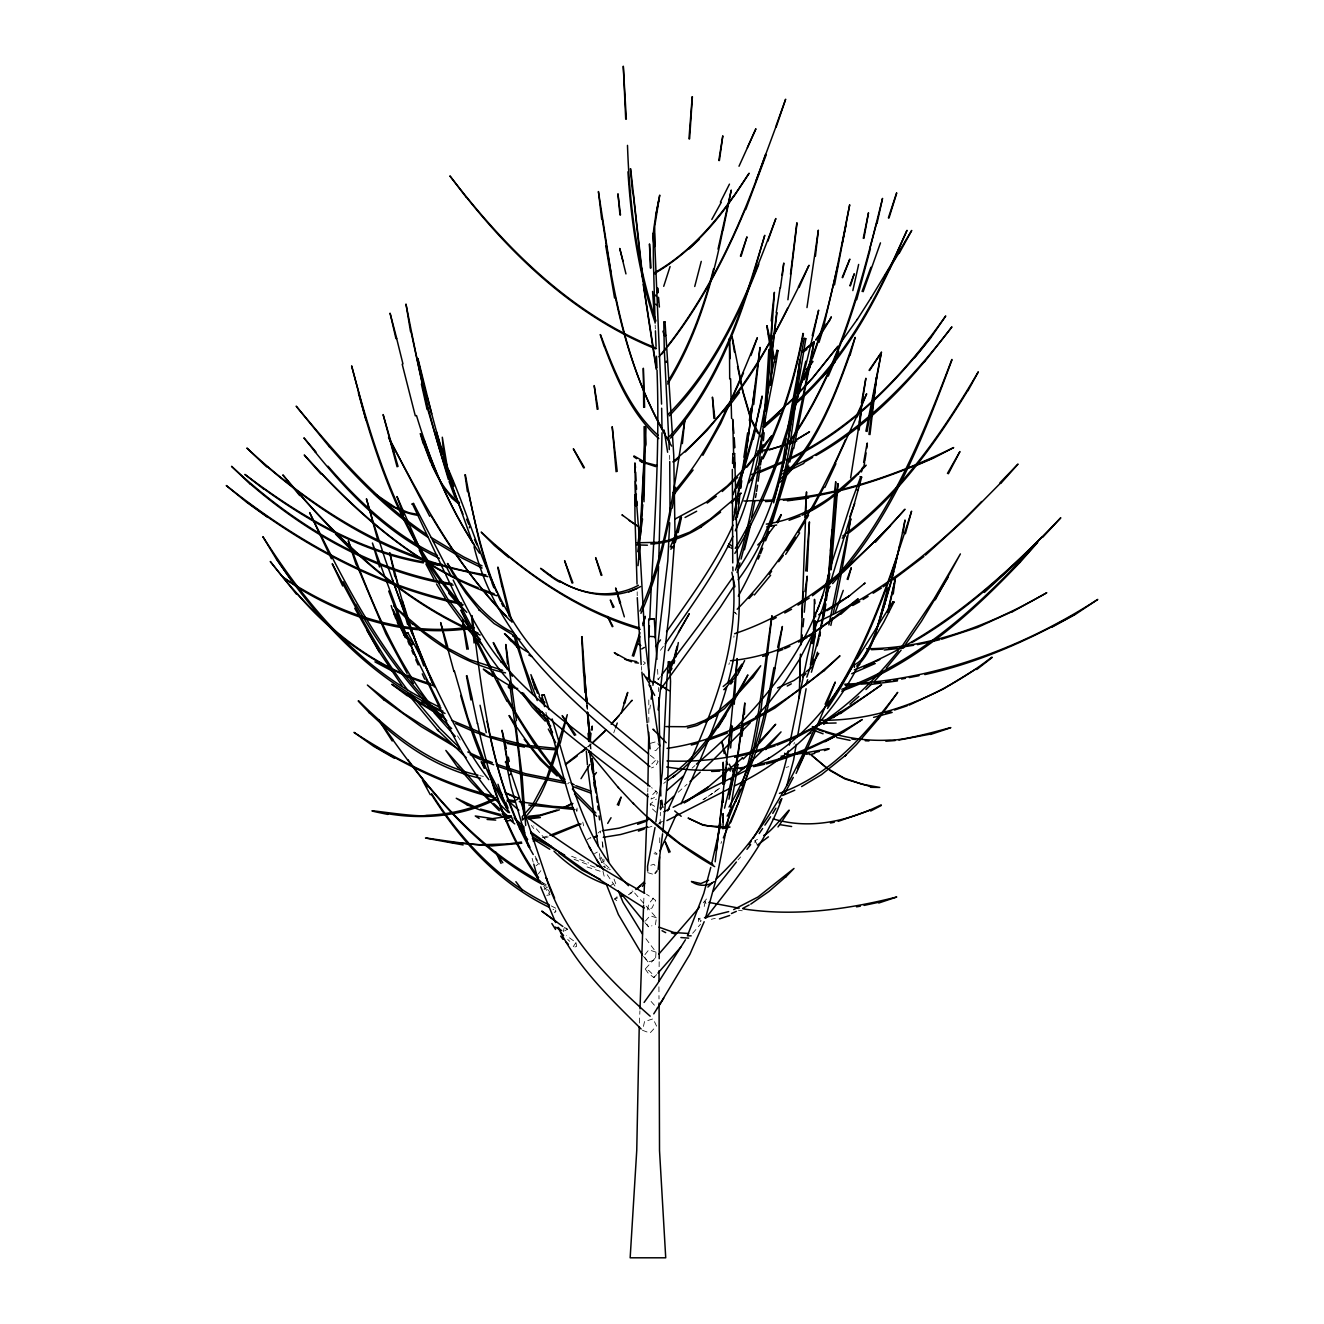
<?xml version="1.0" encoding="UTF-8"?>
<svg xmlns="http://www.w3.org/2000/svg" width="1324" height="1324" viewBox="0 0 1324 1324"><rect width="100%" height="100%" fill="white"/><g stroke="black" fill="none" stroke-linecap="round" stroke-linejoin="round"><path stroke-width="0.75" stroke-dasharray="5 3.75" d="M659.716 842.726L659.782 834.683M658.922 986.81L659.004 998.958M659.12 966.719L659.187 960.694M754.961 842.825L755.011 840.591L758.95 838.737M660.064 824.504L660.378 812.291M647.734 791.918L647.85 787.879M639.393 1023.022L639.922 1010.841M643.679 903.15L644.027 894.892M645.897 938.716L656.025 952.155L655.529 959.735L648.032 962.085L643.514 956.391M733.86 637.307L734.026 635.851M649.852 709.052L650.365 705.096M655.43 924.731L656.423 917.83L632.127 890.125M563.312 931.633L564.041 928.372M728.912 664.549L729.375 662.778M645.235 969.019L648.297 973.306L653.924 977.592L654.354 975.97L648.975 970.674L645.235 969.019L657.366 955.729M720.951 843.438L721.63 841.534M613.757 732.801L614.932 729.541M793.837 744.121L794.499 742.549M555.881 910.035L554.508 912.782L556.527 911.077L552.936 909.224M650.283 755.292L658.144 761.515L655.38 766.381L651.441 767.903M575.973 942.539L572.531 947.752L576.619 946.412L575.973 942.539L566.424 935.638M660.428 650.332L665.277 643.696M658.045 679.808L660.477 676.581M538.338 873.906L540.854 870.696M653.543 898.102L648.545 904.126L647.635 910.167L652.07 907.867L655.728 900.403L646.526 894.263M658.458 747.597L655.926 750.576L652.037 749.45M703.276 902.786L708.373 896.861M692.634 933.304L700.545 924.185M737.981 859.888L740.613 856.959M653.924 977.592L656.621 974.596M656.207 791.024L652.236 795.062L651.044 799.1L654.288 797.578L657.465 792.579L651.557 787.598M651.772 763.965L655.91 760.026L658.144 761.515M567.682 783.858L569.337 782.302M692.071 768.168L694.968 765.52M614.518 899.029L617.034 896.745L617.431 901.23L614.518 899.029L617.927 898.483M678.186 792.265L687.04 784.271M588.071 746.902L591.183 744.287M587.641 746.802L590.719 744.237M598.1 832.995L600.484 831.025L600.782 834.931M656.141 812.34L651.607 808.203L650.2 804.082L656.307 799.117M643.398 664.698L645.417 663.059L643.315 661.421M535.972 865.813L539.083 863.331L539.348 865.3L534.267 856.314M714.116 792.364L720.339 787.432M719.495 788.277L703.507 799.663M663.738 783.394L665.823 781.772M610.232 885.988L613.078 883.919M702.928 799.713L712.511 793.407M587.227 839.548L590.752 837.43L590.802 841.65M628.404 894.792L631.631 892.922M601.642 862.652L604.141 861.196L603.612 857.571M564.686 930.838L567.45 929.249L564.405 926.734M629.893 893.286L632.938 891.549M594.526 853.632L597.306 852.077M657.73 824.207L661.206 822.601M659.203 822.816L662.629 821.244M648.065 827.649L651.938 826.259M650.763 865.251L653.973 864.274L657.035 868.163M644.92 922.629L648.495 926.85L651.954 925.79M542.327 837.562L548.02 835.891M650.299 743.36L656.241 741.655L659.716 746.124M544.462 837.993L548.252 836.9M786.059 767.423L788.773 766.662M711.319 919.286L715.308 918.326M698.36 918.475L701.19 920.809L698.791 923.192L698.36 918.475L702.432 917.929M609.321 869.702L610.331 869.62M738.428 910.184L742.251 910.796M479.818 775.599L483.392 776.427M654.006 853.666L656.803 854.344M647.684 872.632L654.188 874.618M587.078 866.955L601.41 871.639M656.025 952.155L648.826 949.804L643.894 955.945L648.032 962.085M595.072 867.352L572.1 858.531M656.423 917.83L650.117 915.695L645.218 921.256L648.495 926.85M571.587 856.264L588.683 863.016M650.2 804.082L653.891 805.671L655.728 808.219M551.247 905.914L556.577 908.661M542.658 882.727L546.167 884.713L544.098 889.298L547.375 887.262L542.062 884.2M564.372 927.396L567.45 929.249M606.789 868.362L608.097 869.223M603.281 866.426L604.886 867.534M609.172 868.163L604.224 863.397L599.673 854.377M654.817 852.093L657.068 853.831M567.698 939.477L569.75 941.331M604.29 865.995L605.598 867.452M545.306 839.217L533.754 825.845M651.094 1001.457L657.217 1008.408M531.354 825.464L533.771 828.609M542.294 882.429L549.741 892.161L546.299 895.438L550.006 894.743L543.121 885.591M607.186 874.684L615.13 886.286M457.459 735.846L461.894 742.665M535.045 856.198L538.074 861.543M755.011 840.591L757.444 845.06M601.94 862.536L599.441 857.638M614.038 879.07L616.852 886.799M532.132 858.333L533.224 862.205M582.775 822.138L583.669 825.862M602.983 871.324L604.869 879.219M545.935 712.262L546.829 716.036M603.827 862.702L604.158 864.092M599.375 853.616L600.417 859.508M602.155 841.617L603.363 849.429M590.636 744.088L591.232 750.195M641.346 666.502L641.693 670.242M590.057 743.774L590.421 747.729M590.041 744.932L590.388 748.954M587.095 704.351L587.624 710.442M586.863 704.385L587.144 708.257M586.83 705.113L587.111 709.002M657.581 669.332L658.078 679.427M602.652 842.875L602.966 848.75M655.181 325.042L655.347 328.915M658.392 687.52L658.541 691.558M669.63 455.357L669.696 459.478M637.175 591.845L637.241 595.734M648.81 699.916L648.826 724.162M576.85 809.643L576.834 811.331L577.049 807.971L576.85 809.643M705.146 901.594L704.219 906.543L706.155 904.011L705.146 901.594M644.523 1021.549L642.587 1030.337L649.985 1033.068L656.489 1025.951L653.129 1018.835L644.523 1021.549M736.889 614.369L734.472 612.151L736.889 614.369"/><path stroke-width="1.5" d="M644.474 464.558L644.109 426.527M723.119 825.365L723.086 813.581L723.086 815.832M660.626 809.626L660.511 806.961M722.954 800.59L722.954 802.46L722.921 792.05L722.921 793.639M722.854 772.686L722.887 784.222L723.218 762.26L724.228 783.543M723.119 821.989L723.103 817.901M730.087 358.655L729.441 338.547L729.689 378.945M660.659 801.268L660.643 802.758L660.676 800.755M635.503 497.294L635.619 505.735L637.01 505.04L636.894 501.349M659.6 856.827L659.203 958.692M658.988 980.786L659.087 970.74M771.18 383.232L772.604 349.255L776.94 312.663M471.509 615.826L474.091 643.001M815.567 621.254L815.336 630.125M733.877 433.329L732.652 419.195L733.595 452.576M770.568 383.695L772.124 349.453L776.625 312.696M935.24 599.855L960.396 553.912L934.016 598.961L902.008 646.311M805.571 597.753L807.177 576.139L804.975 591.58M648.76 732.321L647.899 785.86M635.619 505.735L635.404 481.158M760.704 436.887L751.618 419.923M645.599 444.483L645.665 427.42L638.764 559.373M660.626 807.607L660.593 808.765L660.676 802.841L660.626 804.164M592.192 730.07L592.242 726.115L591.398 729.822M644.109 479.023L643.199 498.966M804.926 517.403L806.531 491.883L801.897 616.835M660.825 796.005L658.773 697.632M647.668 793.937L644.126 892.839M799.679 681.959L800.275 661.09M799.199 697.864L800.441 654.122M732.337 469.457L732.735 562.882M732.536 463.499L732.867 453.586L734.621 453.602L737.617 566.854M815.021 620.873L814.591 629.694M658.789 560.3L662.033 432.766M805.753 570.942L809.427 521.904L807.177 571.289M658.558 566.407L655.297 637.986L654.404 636.728L650.316 636.43M800.904 644.887L803.006 591.994M651.276 586.267L649.736 619.798M639.227 1027.093L636.745 1150.44L630.158 1257.8L665.724 1257.8L659.518 1150.606L659.071 1003.029M640.005 1008.805L643.58 905.219M669.696 522.748L667.793 560.913L652.931 685.286M670.043 514.622L669.745 461.546M644.242 461.381L640.568 535.393M643.994 501.763L645.102 446.353M733.132 462.49L733.347 457.541M814.905 603.711L814.492 599.342L813.499 629.959M834.881 504.874L835.709 481.721L828.692 573.474L823.098 616.868M583.785 671.649L584.86 692.601M581.683 636.695L583.57 673.287M651.391 584.232C655.463 512.918 659.633 441.488 657.018 370.025M766.927 395.959L765.951 411.549M767.142 392.053L772.008 320.971M766.662 407.726L774.391 292.323L771.197 320.905M778.016 350.728L776.956 350.446L778.016 350.728L774.027 373.964L763.766 426.527M648.694 637.489L649.389 625.689M734.373 467.488L734.671 462.556M830.479 569.486L833.259 528.077M692.402 96.685L689.605 138.888M299.704 495.573L282.839 474.919C337.504 538.769 399.318 599.938 478.014 633.004M744.402 714.315L744.8 702.928L737.534 756.418L729.292 795.045M662.563 833.822L658.061 869.454M728.564 748.557L737.137 658.574L734.241 704.269M831.158 569.783L838.009 483.574L835.063 505.487M250.037 484.038L231.551 466.313C292.968 523.725 367.873 570.015 451.914 583.685M488.904 673.833C467.471 656.638 514.688 691.939 517.667 688.348M768.814 349.503C764.428 423.779 758.851 498.949 735.548 570.114M830.512 550.966L832.068 529.914M830.297 567.847L831.158 556.328M831.455 552.489L835.494 505.569M688.96 138.838L692.22 96.685M870.497 787.317L879.748 787.432L861.808 784.156L844.083 778.082L827.285 768.367L811.447 755.127L828.46 769.509M733.744 467.587L734.125 462.589M662.861 831.902L667.958 774.077L670.54 681.397L669.53 661.636L668.339 661.884L666.833 680.652L662.265 772.802L655.91 821.807M638.036 565.646L639.691 546.299M730.633 747.944L732.42 726.065M641.677 518.015L642.785 504.725M764.163 432.749L763.369 440.66M764.66 426.973L765.471 417.341M804.28 612.234L805.571 597.124M832.962 526.969C829.271 577.694 824.256 628.999 806.812 677.127M668.918 852.524L665.128 841.617L670.176 851.878M798.62 376.43L799.878 359.334C793.904 406.782 788.194 454.728 773.564 500.455M801.914 639.029L802.278 634.941M803.023 626.782L803.767 618.622M731.973 336.66L734.406 351.969M737.286 517.237L739.951 494.017M868.941 434.471L876.587 377.191L869.984 434.603M730.765 725.387L715.175 861.808M637.043 584.083L634.974 516.41L634.858 494.713L635.884 493.984L639.211 536.799M750.096 420.469L751.37 407.974L749.334 420.469M797.031 223.028L787.912 299.77M888.421 608.61L895.206 579.002L893.237 594.013M590.239 740.116L591.001 733.297M559.804 582.097C553.167 579.498 526.025 556.974 550.983 575.758L550.288 575.311C576.205 593.533 611.291 602.536 640.551 586.549M828.874 573.491L823.313 616.984M866.806 448.207L867.336 443.308M734.39 512.52L747.878 439.816L760.026 347.418L753.77 404.432M741.953 736.276L743.178 725.304M828.46 584.96L826.391 600.169M828.874 581.17L829.734 573.573M724.642 783.576L726.462 767.572M760.539 464.972L761.482 456.879M761.962 452.825L762.889 444.715M859.111 430.068L861.527 408.901L859.425 422.24M723.483 793.374L716.383 850.488M463.152 844.944C371.597 828.361 474.77 846.764 482.201 844.48M796.816 222.978L790.494 274.217M743.972 778.297C759.877 725.37 763.336 670.01 771.975 615.71L761.035 709.581M814.293 639.244L814.674 636.165M682.373 443.606L684.707 420.883C674.264 485.114 667.031 551.198 639.972 611.109M815.418 256.277L818.348 230.177L806.978 307.582M430.548 683.714C363.819 664.516 311.852 615.064 270.278 561.475L296.526 594.294M642.554 518.942L637.754 551.694M755.127 386.227L745.412 458.17L733.297 520.233M466.429 675.836L470.98 699.999M738.362 504.295L739.073 498.701M468.067 805.455L456.25 798.256L475.25 807.011M641.445 519.836L637.771 544.363M782.385 275.326L783.791 263.029L781.905 275.26M743.591 714.596L737.667 757.642L728.961 799.183M651.127 699.155L652.169 691.227M797.925 376.628L785.744 454.993L773.663 502.822M872.731 406.005L874.601 391.689M658.111 709.912L669.216 612.251L675.025 535.028L673.751 455.125L665.029 322.013L663.787 322.146L664.267 348.692L669.282 449.581M740.712 488.391L741.754 480.761M748.474 432.865L742.83 472.933M740.563 487.348L741.092 483.492M780.415 287.821L782.17 275.342M858.382 429.803L858.895 426.014M484.253 768.317L481.224 761.664L485.279 767.804M719.395 160.552L722.805 135.826L718.8 160.485M678.318 642.57L677.027 650.25M786.108 438.492C781.276 485.428 763.998 530.742 737.849 569.883M781.359 514.722L777.552 522.848M756.616 491.386L757.527 485.296M758.122 481.224L760.241 467.008M814.094 634.246L812.522 643.596M858.399 427.817L865.863 378.267L861.428 402.993M724.542 808.153L735.465 764.064L736.789 763.799L737.981 764.527L730.649 807.359M824.984 609.669L825.828 603.959M866.111 452.957L864.87 461.017M655.016 827.55L647.552 866.244L647.651 871.026M743.889 457.161L747.63 432.882M780.101 287.722L776.245 312.563M795.426 402.827C788.508 464.873 776.675 528.624 738.196 579.73M815.485 633.104L810.42 664.797M858.515 428.397L850.637 477.931M865.896 431.194L881.453 352.002L867.071 431.508M787.664 428.943L804.198 338.431L805.819 338.729L797.478 389.521M672.244 508.184L675.588 487.215M847.939 532.116L850.786 518.743L841.832 570.727M796.221 744.402L793.606 760.026L786.919 785.248M812.771 342.817L802.344 351.39L803.122 351.985L806.846 349.503M760.737 710.343C754.779 748.772 745.975 787.035 730.5 822.849M612.995 607.501L610.331 599.987L614.071 607.004M778.826 647.254L782.385 626.484L777.684 647.204M655.645 216.011C654.503 225.361 651.309 238.866 654.801 246.446L654.701 226.47L659.733 195.108L655.645 216.011L658.69 200.387M894.511 583.04L888.454 609.818M387.932 814.426C339.209 804.578 416.448 818.348 426.593 815.336C450.326 814.459 473.909 808.749 495.159 798.091M797.859 734.638L806.117 688.761M793.738 397.167C826.292 337.802 836.255 270.195 849.694 204.79L834.501 284.991M903.034 532.811L905.02 520.001L902.405 532.596M809.808 367.923L814.128 341.559C795.972 428.182 782.269 517.849 738.296 596.098M774.954 668.074L778.595 647.635M863.91 238.419L868.494 212.816L863.265 238.32M760.324 407.213L762.111 396.058L752.562 439.585L744.386 467.935M775.219 667.644L767.589 708.323M812.439 637.39L812.986 634.378M681.463 517.221L678.186 532.496M819.672 636.414L820.4 632.524M822.221 622.81L822.949 618.92M823.644 617.166L824.703 611.556M730.285 809.229L717.31 874.833L705.46 918.211M819.424 636.248L820.168 632.376M820.897 628.486L822.734 618.804M863.612 462.424L867.121 443.275M847.211 535.922L828.874 624.945M837.943 265.032L824.289 323.602L812.274 358.936M773.911 667.594C765.255 715.705 753.902 764.395 728.994 807.011M751.552 517.717L754.73 501.515M755.524 497.46L756.302 493.422M793.755 448.488L804.545 394.32M884.68 604.207C894.809 556.312 878.242 629.347 874.469 634.941C869.835 645.781 865.813 659.319 854.344 664.813L854.361 667.362M469.358 527.796L469.656 526.307M671.202 508.863C664.466 544.528 656.009 580.193 640.932 613.343M762.988 430.482C756.666 464.625 749.847 499.065 735.333 530.841M841.071 574.682L833.177 614.088M788.26 750.89C781.971 781.69 770.138 811.579 753.24 838.092M789.418 745.064L807.557 655.926L813.78 630.704L815.799 631.134M863.645 467.455L864.622 462.606M718.022 249.16L731.262 190.06L723.152 229.83M675.554 657.416L676.266 653.907M804.016 394.188L809.378 367.807M841.899 245.254L846.003 225.212M830.86 625.424L832.399 617.861M902.455 532.877L891.366 581.6L879.103 622.793M803.436 333.648C795.327 376.844 782.815 419.443 763.038 458.799M802.989 333.383C793.291 385.681 776.112 436.837 748.937 482.714M713.917 418.467L712.428 397.101L714.828 418.202M677.094 646.211L673.585 660.163L669.332 669.348M759.893 407.378L755.061 428.926M776.956 350.446C762.955 406.766 757.742 465.651 735.317 519.587M813.019 335.766L818.646 310.147L812.224 335.651M722.904 229.78C712.295 283.518 696.656 337.057 667.677 384.026M852.838 290.568L858.647 264.452M811.149 643.447L812.158 638.896M899.79 545.207L894.246 569.452M753.306 439.27L755.706 428.662M676.448 650.514L673.817 661.04L669.58 671.102M877.018 223.475L882.529 198.401C861.279 283.402 839.565 370.885 788.128 443.49M710.773 867.402L703.822 893.319L687.851 934.694M711.716 863.447L720.736 824.008M679.874 521.474L680.817 517.469M767.225 708.952C760.142 741.109 750.278 772.835 735.168 802.195L735.995 800.557L727.174 816.114M754.812 428.38L743.426 468.878L732.851 494.812M786.919 473.909L788.823 466.031M789.783 462.093L793.109 448.323M817.173 645.897L819.059 638.185M398.59 586.731L389.686 552.687L394.9 576.734M812.837 335.899C795.261 410.986 775.417 487 734.853 553.449M749.781 525.727L741.059 559.059M744.436 549.791L750.84 524.006M559.307 743.525C550.751 770.369 542.939 799.464 522.533 820.053L522.268 816.594L532.281 805.306L546.415 778.843L567.301 714.662L560.3 743.012M793.953 412.012L800.474 386.492M861.477 471.907L862.652 467.24M893.766 571.372L882.777 610.496M805.77 361.22C790.031 426.113 770.254 491.022 735.267 548.401M694.736 286.481L701.257 261.391M869.901 248.465L876.554 223.375M673.916 663.456L674.677 660.593M856.694 299.704L870.431 248.581M680.586 516.956L675.339 535.426L670.358 546.961M883.969 604.588C877.266 625.309 873.989 649.372 857.886 665.327L859.872 664.168L856.562 666.088M713.636 268.755C703.441 308.293 689.092 347.02 667.627 381.891M830.777 566.109L851.15 502.64L860.782 476.723L861.692 477.054L854.394 503.534L831.058 580.491M677.954 529.286L673.403 543.535M642.885 625.656L645.284 616.339L642.769 623.687M468.597 626.269L460.901 610.05L470.219 627.609M669.696 436.374C720.819 380.418 743.343 306.307 764.759 235.308L751.569 280.705M786.439 475.879L771.164 525.909M726.826 686.775C715.291 727.075 697.88 765.471 681.099 803.8M727.952 682.886C737.733 646.493 741.721 608.395 737.882 570.826M848.005 579.531L851.249 567.748L847.161 579.267M624.746 703.358L627.725 692.419L623.869 703.061M905.368 533.787L911.574 511.163C890.092 578.621 867.551 647.105 827.252 706.056M479.139 818.431L475.266 815.981L492.495 818.629L509.889 816.13M675.257 542.559L677.176 536.104M737.071 572.481L739.917 562.899M630.389 168.76L632.574 192.907M850.058 355.312L855.139 337.388C837.794 388.197 818.911 441.537 779.571 479.851M616.09 471.741L612.201 426.659L617.199 471.427M828.741 588.104L822.37 609.057L812.886 633.153M812.191 664.929L813.896 659.385M811.397 672.195L817.471 652.219M377.39 496.699L373.699 493.058L395.131 507.373L409.199 512.802L417.11 514.324M858.962 486.156L860.335 481.688M889 218.013L896.729 193.089M819.01 342.386L824.819 323.784M741.076 256.26L746.984 236.864L740.43 256.111M633.65 656.224L639.84 636.546M621.304 712.858L624.498 702.713M829.585 569.866C812.191 649.819 756.832 712.411 696.407 764.18M639.922 632.673L632.326 655.877M618.622 805.406L621.105 797.031L617.315 804.793M663.721 286.315L670.076 266.554M855.966 299.522C840.773 349.222 820.152 397.614 790.875 440.727M291.396 580.409L276.468 559.224L262.864 536.667C304.057 601.179 354.683 662.579 423.366 699.006M888.387 217.864L896.53 193.039M751.221 280.887C733.744 337.355 710.243 393.476 670.49 438.112M850.389 285.835L854.245 273.77L849.859 285.686M509.409 715.539L515.781 725.618M776.195 127.021L785.645 99.217L775.682 126.839M858.035 474.24C867.617 461.033 877.928 457.343 830.065 497.51C811.049 510.899 789.385 520.63 766.298 524.122M882.181 612.449L876.124 630.042M447.975 473.247L451.534 482.35L452.924 481.555L450.938 477.418M740.248 789.203L724.625 828.394M741.49 785.562L743.36 780.117M464.989 474.819L467.405 491.585M897.341 556.345C879.682 609.321 858.813 661.884 827.483 708.439M420.287 433.693L423.25 443.788M738.908 801.732L739.421 800.226L723.334 837.844M880.477 242.871L863.149 291.694M263.575 488.986L244.89 474.422C298.165 514.523 357.116 550.552 423.829 561.922M615.511 727.919L617.249 723.036M743.774 469.871L736.856 488.175M843.272 590.355L835.328 612.284M767.821 241.299L775.847 218.526C749.748 288.268 721.729 360.26 668.372 414.18M849.528 355.544C833.326 400.973 814.839 447.711 779.968 482.3M805.77 685.021L807.69 679.708M775.864 126.922L755.607 181.769M878.788 903.001L896.745 897.01C846.715 909.621 794.383 916.804 742.996 908.843M862.073 291.429L870.927 267.283M849.859 516.641L854.692 503.567M819.672 604.158L822.899 595.386M766.215 154.709L745.76 209.556M765.504 154.445C740.447 226.685 708.092 297.519 658.971 356.785M750.989 355.477L757.311 337.736C735.118 392.235 712.593 448.224 673.022 492.793M704.169 921.703L689.92 954.256L659.518 1004.85M1012.215 611.903L1046.771 592.738C991.792 624.249 930.822 648.429 866.608 648.743M781.905 798.488C765.951 843.686 734.721 880.692 705.824 918.095M827.02 586.946C887.428 522.963 921.008 440.478 951.84 359.499L952.088 359.582C924.98 432.418 896.447 506.546 846.433 567.218M816.991 611.208L819.026 605.912M672.973 548.136L673.999 545.455M760.522 553.746L762.69 548.202M765.57 540.804L769.194 531.569M744.618 660.61L737.286 675.439M842.676 277.659L849.842 259.107L842.18 277.494M826.358 704.881L835.262 682.042L825.133 704.219M300.002 589.064L282.988 577.247C337.934 614.038 404.995 637.506 471.625 626.765M619.764 602.966L615.61 587.972L620.542 602.701M840.442 713.586L881.652 684.723C842.378 712.461 800.755 738.428 753.968 751.287M758.817 264.188C737.617 319.15 710.591 373.12 669.232 415.835M992.106 657.532L976.715 669.53M733 525.132C715.771 563.412 690.532 597.505 666.551 631.747M828.311 376.082L838.837 351.357M817.438 724.94L826.226 704.318M743.525 372.938L720.62 423.779L702.845 455.373M857.125 416.928L866.657 393.758L856.181 416.497M755.888 129.024L739.007 166.245M745.18 209.374C725.089 257.832 700.479 304.818 667.958 346.16M811.579 360.807L798.24 390.266M804.198 379.674L812.224 361.088M889.43 269.6L906.99 230.343C878.54 294.077 846.367 358.804 792.497 405.078M676.415 814.409L659.931 850.951M816.809 727.538L796.138 773.382M747.365 147.676L755.739 128.974M856.595 416.696L835.146 463.367M758.189 559.125L759.794 555.583M671.086 670.209L671.98 668.239M670.871 549.311L672.195 546.448M815.27 726.677C791.371 782.583 760.87 836.917 716.251 878.971M544.197 694.802L541.88 695.266L544.197 694.802L549.162 709.647M799.166 287.209L808.997 265.263L798.405 286.812M797.578 768.88L806.498 749.583M824.819 487.513L835.891 463.681M845.457 439.75C818.249 501.233 784.636 560.962 737.203 609.222M898.417 250.286C872.897 306.854 842.362 362.975 795.045 404.383M358.638 700.777L358.638 700.777C392.02 734.059 431.078 764.709 478.03 775.185M667.561 810.867C701.339 737.187 740.282 660.56 733.099 576.95M732.9 536.352C714.679 574.633 689.423 609.023 665.277 643.696M829.056 321.616C836.04 306.936 825.646 329.742 815.898 340.036M417.705 358.622L426.278 395.826M798.62 287.01C779.373 325.356 760.158 364.1 733.711 398.11M720.405 202.109L729.458 184.135M763.7 835.444C772.935 832.283 806.333 786.026 777.999 826.954M741.208 688.596L747.878 674.926C725.618 713.371 703.276 754.812 664.714 779.323M812.158 635.007L799.58 659.269L784.966 681.893L768.797 702.829L755.656 716.996M519.538 648.926L516.592 646.46L517.419 647.271C487.563 616.057 517.469 647.635 527.68 651.871M787.548 308.277C759.281 365.954 722.408 420.353 672.873 461.877M871.142 297.685L911.723 230.442L899.228 253.281M406.998 695.596L391.805 684.293L431.607 709.499M784.288 794.317L793.258 777.453M857.125 658.74L892.972 601.708L894.048 601.973L883.77 622.131L862.123 659.153M811.579 510.187L823.892 487.116M742.383 664.996L738.163 672.675M948.365 473.76L959.933 451.55L947.454 473.429M678.401 632.309L689.291 613.691L668.239 650.597M751.569 480.033L755.425 472.999M711.799 219.47L721.232 202.373M766.96 325.886L767.357 329.974M781.11 514.573L776.708 522.252M968.01 390.696L978.32 371.829C942.175 433.097 900.916 493.438 842.792 535.988M412.906 624.58L393.857 606.044L424.491 632.028L446.519 647.469L469.838 659.716L502.64 670.308M740.613 689.01C722.408 721.166 702.961 754.035 673.171 776.874L675.223 775.285L667.395 780.697M828.642 321.368L815.882 339.672M948.249 577.082L921.372 621.403L904.789 645.45M607.699 823.412L611.043 817.719M397.084 466.809L383.116 414.561L398.044 466.462M814.674 660.312L818.762 653.411M798.455 532.314L804.512 522.103M806.531 518.694L808.55 515.284M466.114 197.127L449.895 175.91C504.825 247.538 571.124 314.318 656.489 348.179M394.37 758.255L373.583 746.289L354.021 732.387C397.101 760.307 443.672 784.089 493.786 796.187M859.094 664.185C832.084 717.277 788.492 760.489 734.472 785.893M772.753 813.399L775.897 808.186M779.042 802.989L781.143 799.531M741.887 664.152L730.583 680.37L723.202 686.511M384.407 700.379L367.377 685.054L403.274 713.024L450.359 742.946M885.094 275.508L898.797 253.132M718.038 727.654L725.833 715.01M501.068 863.397L495.805 852.11L502.822 862.735M581.004 778.678L589.825 764.478M597.207 409.348L594.195 385.565L598.067 409.166M967.811 390.514C935.356 443.557 898.516 495.325 848.452 533.224M854.063 663.572C832.846 701.207 805.141 735.962 767.953 758.867L769.608 757.742L754.018 766.215M857.24 319.498L871.275 297.453M881.304 805.455L870.679 811.033M653.758 1013.853L663.721 998.23M612.267 626.699L607.6 616.504L612.929 626.467M774.325 526.025L766.265 536.899L757.709 544.975M1019.943 562.485L1037.718 542.211C982.441 602.635 920.478 661.371 841.832 689.258M733.695 586.615L720.355 607.153L660.544 689.357M786.671 550.453L795.244 537.263M331.381 558.761L309.617 512.57C346.59 587.078 385.036 663.274 446.751 720.769M412.128 645.036L413.237 643.348L411.317 641.346M785.662 554.392L799.63 532.943M485.908 574.897C394.651 560.4 313.672 510.137 246.893 448.058L266.654 466.892M654.536 272.727L655.264 273.869L654.536 272.727C695.266 249.706 724.211 211.89 749.103 173.229L733.662 196.763M583.669 467.918L573.325 448.753L584.43 467.653M748.954 844.629L751.089 841.352M869.587 370.521L880.559 353.707L869.074 370.273M733.347 576.602L699.105 625.093L661.686 674.959M752.744 677.706L760.737 665.773L733.595 698.046L714.629 714.381L704.98 720.206L695.117 724.294L685.319 726.727L665.989 726.595M759.198 833.508L762.607 828.493M764.891 825.15L770.568 816.792M685.451 939.792L657.316 983.98L644.093 1002.434M422.075 778.164L427.453 786.853M735.995 676.283L723.914 689.738L726.115 688.166M535.194 689.291L530.907 674.595L539.513 695.332M764.262 446.833L771.644 435.894L746.14 466.892L727.306 485.908L706.288 502.177L675.207 518.942M786.009 460.057C852.209 429.208 904.126 374.858 945.733 315.956L930.871 337.67L914.652 357.745M857.406 319.2L840.508 342.949M493.538 642.57L508.598 670.043M733.446 196.614C712.941 227.248 686.825 254.489 654.9 273.29M779.439 793.357C830.032 775.616 866.26 733.827 897.705 692.369L878.557 718.965M315.526 452.394L303.908 437.863L315.89 451.865M769.31 574.401L771.644 571.223M778.678 561.69L783.361 555.335M457.905 767.606L445.84 750.427L485.362 795.327M693.097 470.02L672.575 496.235M655.628 646.476L660.527 639.922M655.148 873.327L657.101 870.745M428.695 702.2C391.987 654.023 369.909 596.859 348.295 540.821L356.156 564.769M593.351 776.576L596.445 772.504M731.378 401.172L706.95 430.466L685.236 451.981M724.245 412.393L739.454 392.5M838.042 346.176L812.771 377.737L797.925 393.774M837.827 346.557L812.522 378.168L797.644 394.287M736.376 862.023L713.487 890.953M574.533 735.383L562.187 715.589L575.758 734.952M783.444 470.765C852.656 440.677 906.741 385.963 951.923 326.879L924.649 361.75M267.696 517.386L246.545 502.193L226.255 485.527C295.384 540.407 374.328 585.208 461.53 603.049M661.801 354.071L665.492 349.321M508.813 557.603L494.415 545.538L481.208 532.082C526.571 574.467 579.382 610.48 639.558 627.874M724.211 753.604L721.894 741.837L723.235 745.809M901.148 650.067L886.219 668.206M746.968 849.313L750.658 844.613M631.349 701.207L632.094 700.247L611.572 723.963M785.645 877.1L794.003 868.445L758.007 896.977L733.678 909.588M763.931 446.519L746.769 467.322M898.334 650.895C877.167 677.325 852.805 701.571 824.802 720.719M752.082 678.12L724.46 708.654L705.162 722.11M825.018 741.738L843.967 731.758L862.205 719.561C827.848 740.844 790.411 758.619 750.427 766M930.623 337.504C891.565 387.7 844.778 433.792 786.456 460.851M737.981 764.527L735.465 764.064M754.349 594.989L770.618 575.245M730.732 684.078L732.867 681.479M642.306 886.401L644.887 883.29M877.862 719.577L856.429 744.584L844.911 755.987L846.135 754.862L821.525 774.623L801.599 786.572M822.121 377.621L835.378 361.667M528.541 846.748L511.147 787.002L505.851 761.432L507.34 761.747L524.916 813.995M320.938 474.009L304.239 454.993C353.723 508.83 408.934 560.714 478.129 587.724M806.101 369.694L813.035 361.518M680.735 947.223L657.978 973.09M407.031 636.695L372.425 543.022L379.508 566.986M601.179 575.443L595.635 557.636L601.923 575.278M827.533 589.494L830.082 586.532M832.631 583.586L841.534 573.242M699.436 907.221L658.707 954.24M924.615 361.402C893.882 398.408 858.035 431.723 815.998 455.489M734.605 633.699C802.824 610.861 857.869 562.005 904.987 509.227L875.329 542.277M758.834 742.268L775.698 724.261L759.86 742.747L743.227 759.016M447.76 563.494C463.284 589.246 483.922 618.937 513.497 632.806M329.444 446.949L296.179 406.17C335.237 452.957 375.288 500.257 426.411 534.366M765.752 749.599L781.044 731.891L751.254 761.499M1000.812 483.409L1018.024 464.079L1000.034 482.681M874.436 681.281L882.297 672.559M763.021 540.837L766.116 537.445M749.036 598.514L753.108 594.095M447.694 646.691L440.644 622.561L446.519 647.072M611.158 724.245L619.136 715.605M472.668 542.906L446.949 470.947L448.77 470.318C474.869 529.914 489.433 596.181 531.702 647.287C566.258 687.322 608.262 720.206 648.694 754.051M1042.567 537.428L1060.789 517.767C1001.374 579.664 935.373 638.317 854.344 669.878M890.44 525.926L843.636 571.786L812.439 595.75M1000.547 483.061L963.558 520.514L925.459 555.17M824.074 670.755L839.962 655.794C791.073 699.949 733.711 739.024 667.048 748.358M1020.142 562.17C974.299 610.712 923.391 656.522 861.394 683.267M750.162 722.904L714.53 758.586M644.109 882.032L635.851 889.513M731.212 502.921L741.159 493.074L710.343 519.091L689.821 532.132L668.504 540.308L657.945 542.31L636.993 542.79L638.582 543.85M858.151 473.893C841.882 490.608 823.561 505.851 802.013 515.235M981.647 501.482C933.503 551.413 877.845 595.138 814.144 623.389M572.034 583.04L564.587 560.648L572.911 582.858M1042.104 537.064C1002.45 576.635 960.711 614.965 911.673 642.67M793.705 398.044L763.236 426.361M784.735 407.031L765.785 424.392M787.631 404.217L793.407 398.574M858.846 696.424L849.942 704.202M865.929 689.539L871.606 684.028M707.877 887.063L712.064 883.009M737.683 477.385L722.259 491.485M841.021 614.055C890.076 570.992 819.606 631.829 806.25 636.563C783.063 649.918 757.063 658.127 730.451 660.742M600.484 334.608C613.74 369.677 628.751 409.05 658.227 435.364M592.556 742.996L604.886 731.229M670.308 662.281L668.339 661.884M592.258 742.963L605.846 730.021M689.059 248.995L699.188 239.429M700.181 772.173L690.003 781.59M703.061 769.476L713.106 759.993M392.218 741.01L378.598 719.793L393.278 740M1023.187 556.577L984.361 592.44M637.771 888.255L640.601 885.591M444.881 572.829L412.376 503.749L413.535 503.484L451.418 576.47M664.946 804.313L673.751 796.27M741.986 758.404L742.681 757.758L707.413 787.73L691.393 798.653M786.208 876.405L768.979 891.4L750.758 904.11M812.787 343.247L806.002 348.907M674.677 461.48L679.195 457.409M440.131 706.155L415.637 656.505L405.988 633.369L407.759 632.624C435.232 681.33 454.43 735.217 488.854 779.654M810.238 346.706L813.581 343.71M768.417 836.834L757.444 845.06M683.3 776.096L666.965 790.428M763.948 427.553L780.101 413.22M802.493 676.746L805.985 673.734M730.484 779.588L733.38 777.105M735.945 774.821L748.474 764.08M581.832 752.131L586.515 748.209M586.102 748.093L565.365 764.114M840.839 711.733L833.16 717.707M831.786 607.964L849.561 595.734L818.613 614.816M863.86 584.016L865.102 582.99L848.237 596.826M806.266 671.649L812.357 666.948M824.471 670.341L774.854 708.075L741.887 726.578M930.474 734.472C986.843 715.837 910.316 741.225 890.142 740.05C863.596 741.639 836.884 736.657 812.34 726.562M342.701 585.986L332.225 563.71C355.362 606.988 377.903 650.978 407.709 690.152M377.605 539.398L366.417 498.8L372.309 518.925M722.639 828.675L730.004 827.053L708.654 825.994L701.637 824.339L688.099 818.083L703.11 825.216L723.483 827.997M842.263 538.156L845.357 535.69M720.62 512.156L700.396 527.448L701.157 526.902C685.981 536.319 668.786 543.27 650.746 543.965M509.757 774.772L511.229 773.613M840.872 613.558L808.815 636.397M923.904 556.51L892.972 579.862M707.198 503.103L716.35 496.301M805.091 672.609L793.953 680.486L777.585 687.934M565.662 764.56L577.165 756.054M991.891 657.134C942.953 694.968 883.058 721.299 820.35 720.239M443.656 455.142L442.299 437.218L447.578 468.597M861.576 477.153L860.087 476.607M636.43 494.448L634.858 494.713M883.108 586.846L886.401 584.513M823.743 724.327L826.888 722.11M816.941 726.181L821.658 722.904M708.373 786.853L683.929 802.675M403.704 514.92L396.968 496.533L418.599 545.802M664.4 335.634L665.724 335.303L664.4 335.634L662.91 331.199M708.605 880.278L700.893 883.538L691.442 881.47C698.112 886.484 707.38 886.584 714.133 881.619M844.729 684.21C934.976 680.238 1022.244 648.115 1097.761 599.424L1075.402 614.369L1051.852 627.195M975.954 669.034L943.151 689.125L909.058 705.162M714.844 716.251L716.284 715.324L697.103 725.453L687.371 727.985M625.954 273.903L619.748 248.449L623.058 261.225M498.105 567.284L512.007 622.247M797.991 605.184L809.262 598.034M863.066 599.54L868.081 596.396M873.112 593.251L881.47 588.022M516.443 720.637L505.818 644.49L507.522 663.837M669.994 671.831L668.421 672.791L668.206 670.92M594.277 837.596L597.207 835.825L593.979 837.116M796.667 439.518L809.527 431.806L797.28 439.22M413.535 503.484L411.88 504.212M516.343 799.911L519.025 798.306L505.222 792.728L514.97 797.511M807.673 734.721L810.967 732.768M391.176 605.581L392.5 609.851M840.674 713.09L798.769 736.144L776.989 745.197M641.693 648.959L644.407 647.403M643.696 407.378L643.332 368.238L644.623 407.362M804.131 462.275L812.605 457.425M903.001 647.601L908.198 644.639M684.475 802.774L689.787 799.746M407.759 632.624L405.988 633.369M826.821 610.712L830.131 608.875M852.706 605.515L859.723 601.642M730.997 787.813L666.915 820.582M650.299 268.011L649.488 243.93L651.044 267.945M787.25 686.031L791.289 683.846M747.117 769.989L673.105 807.276M772.835 619.433L776.245 617.58M784.751 612.979L791.553 609.272M1075.353 614.005C1028.069 640.601 978.022 662.91 924.847 674.578M685.054 517.485L696.672 511.229M798.587 642.107L807.193 637.44M429.737 516.294L388.544 437.383C422.753 502.491 458.021 568.459 510.567 620.956M742.781 908.38L749.169 904.971M411.45 644.292L413.237 643.348M844.315 731.311C819.506 744.634 793.771 756.666 766.464 763.898M448.77 470.318L446.949 470.947M777.32 499.76C839.085 495.49 898.384 474.455 953.677 447.562L933.718 458.005L913.477 466.71M876.207 661.321L879.798 659.534M782.616 473.843L803.9 463.334M563.61 807.574L572.084 803.387M782.881 462.572L759.198 472.668M562.948 808.352L572.911 803.503M782.451 461.778L751.42 474.637M663.936 811.728L669.431 809.047M507.34 761.747L505.305 762.094M365.904 419.907L351.621 365.871C374.195 451.17 401.371 539.331 462.589 605.564M410.506 331.513L405.972 304.04C420.056 375.222 434.04 447.214 463.036 514.142M1012.38 611.489L977.493 627.444L941.596 639.227M466.909 649.306L462.44 620.112L468.315 649.141M495.987 799.266C462.721 816.279 424.028 819.87 387.518 813.681M579.2 823.776L549.923 835.328M665.691 362.412L667.114 361.75L666.303 361.171M784.636 648.71L789.882 646.344M580.988 823.925L552.042 835.825M789.203 442.828L792.927 441.173M786.324 444.368L769.343 449.928M789.352 444.219L796.833 440.892M731.444 913.527L736.309 911.375M727.72 732.933L707.893 740.298M731.262 731.361L740.133 727.472M824.405 750.592C846.185 743.641 786.588 758.95 784.619 753.207M782.6 795.509L794.764 790.196M863.529 666.965L874.403 662.232M851.68 673.734L875.296 663.456M881.105 804.893C850.687 819.655 816.147 828.543 782.434 821.228M933.519 457.674C885.789 478.742 835.593 495.739 783.312 500.24M628.768 591.944L636.943 588.501M869.752 810.321L838.158 821.36M638.433 585.291C613.691 598.68 583.388 595.568 559.903 580.971M841.7 691.211L859.607 683.995M789.071 520.299L800.242 516.079M507.953 765.769L501.995 730.236L506.364 748.358M777.469 651.524L782.881 649.488M556.924 810.056L540.308 815.005L528.624 816.279M559.357 809.874L538.421 816.263L526.621 817.587M648.346 819.556L619.169 828.129L602.354 830.727M637.589 824.322L646.691 821.012M638.416 831.091L644.209 829.023M647.717 826.871L620.642 834.517L603.281 837.331M894.511 710.045L907.238 705.775M728.68 911.607L704.467 917.664M719.445 918.889L729.689 915.48M755.11 752.313L775.169 745.793M395.959 338.646L390.067 313.176L396.72 338.481M783.609 445.327L770.469 449.167L757.527 451.054M762.69 656.39L768.367 654.768M635.503 493.306L634.891 462.904L635.487 467.554M691.293 745.031L696.854 743.542M885.309 712.726L890.87 711.253M873.592 717.36L892.177 712.428M814.541 752.628L819.357 751.403M809.709 754.663L814.69 753.406M451.699 481.853L452.924 481.555M734.638 757.311L753.257 752.76M928.654 642.322L917.449 644.623M934.198 640.998L939.759 639.674M752.115 751.734C724.46 759.347 695.646 762.144 667.015 760.919M506.149 821.261L510.667 820.201M504.378 819.192L508.764 818.166M931.103 733.976L898.913 740.033M864.076 905.401L879.086 902.19M753.555 766.629L764.61 764.279M620.426 896.133L623.654 895.471M533.109 840.939L536.882 840.177M901.561 679.063L905.434 678.318M909.323 677.574L919.021 675.703M766.745 526.869L776.625 524.999M830.396 822.982L834.286 822.254M913.676 645.268L900.403 647.304M856.512 906.841L860.335 906.195M619.946 214.951L617.944 193.8L620.509 214.902M761.797 451.087L767.457 450.21M806.217 754.25L809.56 753.737M601.642 218.957L598.415 191.533L610.877 271.817M521.507 842.047L508.333 843.918L485.908 844.58M787.416 500.82L808.583 498.023M874.37 682.919L880.195 682.141M886.021 681.364L889.91 680.85M893.783 680.321L897.672 679.808M870.182 684.525L897.44 680.9M740.083 768.979L744.138 768.45M521.805 843.189L491.932 845.937L447.529 841.998M895.189 740.53L885.822 741.192M744.882 767.142C718.982 771.495 692.502 771.247 666.634 766.96M528.624 818.927L540.374 817.537M474.091 627.791C413.369 638.019 351.456 620.277 299.638 588.634M888.801 648.578L896.53 647.734M884.266 650.018L903.63 647.899M665.26 322.08L663.787 322.146M657.631 292.67L657.631 287.937L658.127 292.637M765.52 501.614L773.431 501.002M845.275 685.352L851.1 684.922M860.782 684.177L868.544 683.581M773.382 500.058L743.889 501.002M625.706 119.094L623.29 66.2L626.335 119.061M653.841 246.512L654.801 246.446M656.919 659.286L654.271 619.086L648.694 619.284L648.81 677.689M661.57 404.101L654.337 233.19L653.262 233.223L653.377 259.818L655.115 323.106M871.391 649.703L883.009 649.108M648.694 619.284L654.271 619.086M711.567 771.445L719.726 771.114M653.262 233.223L654.337 233.19M818.497 723.401L836.106 722.987M688.679 938.137L680.884 937.541M769.856 385.234L771.164 385.218M687.338 935.803L691.178 935.836M732.9 453.602L734.621 453.602M636.976 544.925L647.436 545.207M495.739 820.102L487.083 819.457M688.712 933.519L673.899 932.493L658.955 927.148M865.217 740.728L868.958 740.927M781.061 756.153L784.404 756.368M573.06 807.706L553.084 806.399L519.273 801.682M574.848 809.51L528.806 805.009M557.255 748.523L524.751 745.098L490.608 736.326M556.097 749.781C527.349 748.474 499.065 741.672 472.387 731.03M504.659 815.435L510.683 816.047M507.075 816.858L511.064 817.305M636.794 661.686L626.914 659.6L614.286 652.616M657.167 465.552L645.649 462.589L633.981 455.903M851.944 739.073L855.734 739.537M805.819 338.729L804.198 338.431M634.99 662.612L638.482 663.092M427.917 562.501L442.216 564.504M429.489 563.792L443.772 565.911M655.678 466.594L641.627 461.877M780.134 824.687L791.636 826.524M565.365 781.657L525.33 773.63L496.219 764.114M565.696 783.527L523.758 774.954L497.179 766.182M739.173 908.198L708.903 902.405M507.39 799.514L515.301 800.97M506.96 800.871L514.904 802.377M453.139 585.142C376.91 572.928 307.929 533.671 250.054 483.74M487.861 576.668L445.195 566.788M836.735 737.551L850.107 740.381M423.366 562.882C364.646 552.604 311.421 523.361 263.691 488.655M520.977 692.766L523.857 693.395M507.224 743.409L524.42 747.133M871.291 786.787L845.076 779.009L830.082 770.551M500.687 814.508L480.529 809.096M894.263 602.387L892.972 601.708M463.119 604.654C383.943 588.286 311.024 550.238 246.827 501.846M503.087 816.428L479.437 809.758L467.173 804.827M635.354 504.643L637.01 505.04M505.536 672.857C470.914 665.542 439.369 647.519 413.187 624.018M480.48 778.28C442.564 770.038 408.719 749.02 380.418 722.987M495.292 797.975C452.146 787.747 411.963 768.119 373.898 745.776M773.183 818.911L780.564 820.946M437.582 564.686C373.848 546.051 317.197 509.359 267.1 466.495M590.852 791.09L575.774 785.678M590.537 792.977L573.739 786.853M671.351 932.857L675.29 934.016M825.365 732.271L836.718 735.681M732.42 546.365L728.697 543.734M730.997 547.888L732.387 548.318M640.204 629.347C585.787 613.492 537.511 582.146 495.11 545.174M596.445 865.582L602.271 867.501M631.498 661.768L624.696 659.153M432.766 685.518C379.508 669.63 333.201 635.785 297.304 593.88M484.849 734.307L451.567 720.289M817.884 729.474L823.495 731.576M811.86 729.574L823.081 733.794M481.704 589.081L494.2 593.814M608.444 885.309C587.972 878.309 569.386 866.31 553.995 851.166M496.715 595.734C427.983 572.663 370.637 525.827 321.583 473.678M484.667 759.579L492.363 762.607M484.832 761.283L493.653 764.792M455.638 723.599L470.533 730.203M600.451 879.384L581.931 869.951L558.827 852.805M655.86 348.924C579.217 318.091 516.972 260.894 466.214 196.945M508.383 687.537L512.537 689.423M508.267 686.362L512.355 688.232M467.802 751.982L480.877 757.957M516.459 636.96L494.084 623.538L478.874 609.57L479.751 610.447L465.866 593.119L453.271 574.037M512.57 635.983L519.935 639.376M470.169 754.68L481.307 759.893M528.739 655.016L532.033 656.572M480.165 635.057C409.166 604.936 350.661 552.654 300.432 495.159M482.019 565.844L463.748 556.957L431.227 537.544M482.085 568.029L462.126 558.099L432.948 540.606M437.483 555.501C394.304 535.21 358.887 501.962 328.021 466.197M425.136 699.899L441.024 707.943M442.961 711.137C372.872 679.493 318.604 622.048 276.567 558.91M421.909 701.77L445.046 713.471M564.686 855.122L532.86 837.049M549.46 905.004C499.611 881.354 460.884 839.896 431.74 793.804M439.336 558.298C389.14 534.929 349.602 494.663 315.311 452.129M549.361 907.37C499.148 883.307 460.603 840.906 431.359 794.35M666.055 688.679L653.692 681.264L669.232 690.731M443.226 715.903L436.572 712.279M662.017 930.706L665.691 932.642M374.94 661.868L392.914 671.433M439.055 714.745L442.382 716.516M644.771 893.303C603.86 870.381 564.074 845.142 526.671 816.858M459.196 749.401L421.197 726.578L384.175 699.949M571.124 783.08L574.219 784.818M540.904 881.734C486.918 853.169 443.987 808.17 407.875 759.662M555.302 927.081L561.707 930.722M542.062 884.2C480.198 851.117 433.61 796.849 393.41 740.563M432.518 710.955L406.816 695.232M712.891 864.539L679.808 843.405L647.734 817.206M714.679 866.608C684.376 849.445 656.82 827.699 632.64 802.675M562.832 926.469L541.731 911.111L556.61 922.034M638.433 644.126L640.799 645.566M551.496 846.516L530.924 833.557M532.397 838.539L549.824 849.28M727.886 546.084L729.756 547.259L728.498 546.15M639.542 460.686L642.438 462.523M644.225 907.983L585.489 870.646L530.61 831.82M629.214 520.514L636.612 525.396M428.149 537.412C390.563 512.603 358.556 480.496 329.262 446.536M637.721 526.356L621.949 514.821L622.826 515.582M459.527 502.673C437.334 486.553 429.489 458.203 420.536 433.61M614.799 653.113L617.994 655.297M517.519 824.322L524.221 828.94M564.967 779.422C544.76 766.464 530.279 746.769 516.84 727.29M459.378 504.427L451.716 497.989L442.795 486.355M521.275 828.758L524.585 831.124M633.766 456.664L636.612 458.716M650.018 786.439C599.209 746.339 543.254 711.302 501.035 661.603L501.597 662.331C481.307 637.489 466.859 608.858 453.189 580.044M377.688 496.483C389.637 505.933 403.572 513.464 418.864 515.45L418.682 514.573M647.982 796.75C602.304 760.787 554.855 726.595 513.464 685.617C483.012 653.841 464.228 613.955 445.741 574.616M488.953 673.32L492.76 676.349M674.71 810.967L681.198 816.296M509.69 817.835L493.637 803.42M646.46 677.259L653.228 682.919M502.226 813.416L506.91 817.338M510.054 819.97L514.755 823.892M518.826 810.255L508.151 800.739M649.918 766.613C577.396 705.99 497.824 643.298 474.042 546.762M548.715 721.646L539.216 712.709L524.337 694.637M655.843 304.172L656.737 304.934M557.139 776.013L540.209 759.794L524.172 739.206M459.461 747.746L439.882 728.415L410.159 693.362M650.167 1016.17C606.574 977.724 564.041 934.43 546.117 877.597L554.624 898.202M466.098 757.527L437.383 729.706L438.294 730.716L407.478 693.478M358.159 701.008L369.562 713.04M547.987 723.649L550.718 726.164M368.949 712.477L381.13 723.632M508.366 812.522C469.027 776.361 448.77 726.28 426.096 679.179M514.126 817.851L524.205 827.152M566.209 942.291L568.228 944.178M641.114 1028.963C610.265 998.379 577.727 967.381 558.331 927.909M658.756 438.592C631.912 414.263 616.984 380.286 604.572 346.971M486.785 796.816L490.89 800.772M595.817 813.002L572.365 789.104M481.919 644.639L468.729 630.29M596.661 816.329L574.467 794.019M451.666 728.63C413.237 692.717 381.676 650.051 355.742 604.423M499.297 810.768L471.576 782.484L458.286 767.109M335.502 534.085L353.673 552.34M666.171 742.698L652.98 729.16L654.221 730.517M545.24 721.15L532.215 707.099L521.391 692.502M496.814 789.087L502.475 794.913M455.291 736.425L433.726 712.312M617.745 786.919L633.666 803.949M506.513 616.372C477.285 586.052 452.278 551.86 431.012 515.533M508.797 638.549L511.577 641.511M475.167 633.948L480.364 639.641M544.892 702.746L541.218 698.145M558.099 927.296L560.747 930.276M560.797 932.361L563.561 935.489M411.185 643.944L403.969 634.477L395.826 618.358M466.776 612.383C409.248 551.909 379.789 472.006 358.39 392.847M448.621 593.102L463.4 610.248M433.262 708.241L441.206 717.509M643.729 921.223L619.996 892.26M618.573 787.912L588.948 752.049L589.511 752.744M564.322 780.184C538.074 749.632 515.847 715.672 497.493 679.841M410.357 640.336L402.529 629.761L393.178 609.669M468.696 626.831L447.396 598.498L426.924 563.048M563.676 782.236L533.473 742.781L507.042 700.396M628.503 885.69C583.255 841.187 570.214 777.304 552.125 718.915M466.214 627.262L446.238 599.871M538.57 877.564C505.536 832.184 488.722 777.585 477.517 723.202M515.88 881.701L522.583 890.506M596.578 859.673L603.628 869.951M540.821 882.529C515.963 849.214 499.86 810.238 488.473 770.485M524.834 832.779L514.556 817.934M560.664 936.118L563.081 939.411M426.709 702.961L432.402 710.723M541.334 701.356L543.022 703.656M519.273 827.881L527.68 839.499M401.95 685.7L379.773 652.55L354.749 608.262M642.372 954.968L618.374 914.536L606.425 884.449M642.454 933.999L622.992 902.256L618.258 890.671M403.555 634.064L406.021 637.754M542.509 702.117L539.067 696.424M474.455 544.958C448.306 505.272 430.168 460.868 416.481 415.488M408.024 675.058L413.419 683.515M479.52 553.2C455.952 518.28 437.814 479.983 424.226 440.164M509.574 812.721C487.116 776.576 471.774 736.392 460.669 695.431M555.567 929.465L551.86 923.54M643.514 673.916L649.554 683.714M436.506 583.95L445.261 598.283M732.304 770.452L733.993 773.233M655.579 295.087L656.34 296.361M441.753 484.584L431.574 464.376M509.492 671.616L512.305 676.332M802.443 350.827L803.122 351.985M757.692 433.13L751.569 421.032M546.829 716.036C560.83 760.936 568.211 808.699 591.183 850.306M589.23 846.913L598.862 863.645M509.012 715.705L515.897 727.703M407.08 673.403L385.896 633.931L356.785 565.034M366.731 630.092L379.309 652.053M529.981 847.294L516.178 819.424L507.522 797.296M664.913 433.494C626.55 368.238 613.376 292.654 602.221 218.874M666.882 436.97L669.828 442.199M533.241 854.51C509.591 813.532 495.838 767.606 487.033 721.332M671.616 446.105C643.977 400.626 626.219 349.817 615.511 297.834M552.505 732.536L541.963 711.501M507.208 669.199L498.403 653.179M506.066 804.545L488.225 769.906M447.396 563.627L452.891 573.656M548.318 729.094L555.666 742.615M433.825 579.002L425.881 563.958M422.472 780.316L430.283 794.714M648.942 684.723L654.701 695.381M491.105 667.892L473.827 634.659M492.942 671.301L496.583 678.153M506.893 701.141L472.023 633.418M343.247 581.766L355.444 604.969M501.515 603.214L503.203 606.458M728.845 768.069L730.335 771.081M420.171 549.245L424.392 557.867M729.276 764.147L730.865 767.457M419.261 549.99L423.399 558.711M857.158 489.681L857.555 490.525M474.505 539.58L477.103 545.091M493.207 642.686L498.006 652.864M415.753 659.683L418.202 664.996M422.273 673.85L424.723 679.162M397.299 622.247L399.153 626.302M412.26 534.433L416.928 544.809M555.617 922.547L540.705 886.865M497.493 594.178L500.704 601.41M449.035 473.082L450.309 475.978M466.544 519.14L468.878 524.519M407.825 638.516L416.497 658.442M537.246 700.545L522.682 660.792L515.417 635.288M537.478 693.197L532.198 678.699M434.371 687.007L414.197 637.887L392.301 579.531M407.941 641.312L409.513 644.987M411.847 650.498L413.402 654.172M429.886 677.143L432.898 684.309M538.951 709.267L540.506 712.957M429.125 675.356L407.378 620.973M484.998 762.889L468.034 718.402L454.413 671.036M430.813 462.639L423.697 444.02M505.9 802.625L508.085 808.203M510.998 815.65L513.199 821.228M496.699 592.374C481.456 554.624 472.718 514.639 465.353 474.72M406.385 637.638L388.693 591.017M491.833 582.527L493.819 587.691M396.439 614.27L405.177 637.44M726.313 761.068L727.637 764.61M449.084 481.572L454.794 496.848M405.972 617.249L385.201 559.423L372.209 518.991M394.055 614.038L395.595 618.159M392.665 609.983L394.221 614.187M532.811 694.421L516.856 645.268M451.832 481.092L453.735 486.371M497.973 784.271L506.678 808.467M420.089 655.661L423.763 665.856M547.093 879.964L526.091 817.62M750.443 416.563L742.946 391.408L732.106 336.594M749.781 415.951L742.896 392.103L737.518 366.4M419.476 653.957L402.413 600.748M451.219 479.288L436.374 431.607M488.076 571.422L491.204 580.673M448.488 472.949L443.821 458.336M600.219 334.674L604.224 346.756M448.439 479.636L427.817 409.546L410.97 331.53M774.523 358.87L767.01 325.803M724.327 749.599L726.628 757.014M506.794 795.443C486.073 737.634 480.215 676.15 472.072 615.677M774.242 359.681L771.379 349.519M655.959 321.004C636.96 264.486 629.479 204.757 627.493 145.375M409.133 624.663L412.062 633.898M654.768 321.517C638.747 273.191 631.167 222.482 627.957 171.789M442.696 454.678L426.891 395.959M406.799 617.067L398.921 588.998M486.901 567.781L479.056 540.291L468.233 491.8M619.996 602.403L624.349 616.852M390.448 440.991L394.171 453.834M533.771 864.125L538.653 881.503M404.416 613.161L407.61 624.498M447.33 647.105L453.967 671.549M395.711 576.801L397.548 583.768M415.322 415.901L402.182 364.183M662.679 806.465L662.927 807.458M431.723 413.75L417.937 358.556M502.16 586.863L506.943 605.962M506.645 605.581L509.442 616.769M396.637 338.431L402.959 363.935M514.06 635.421L515.897 642.868M541.88 695.266L544.578 706.602M466.958 675.637L472.453 699.486M480.033 705.245L486.239 732.569M508.333 757.163L509.293 761.399M421.38 384.059L427.089 409.497M770.849 349.222L771.627 352.714M497.758 567.317L501.895 586.532M472.387 699.982L477.451 723.831M731.874 572.299L734.903 586.813M608.775 861.825L589.213 750.543M769.774 342.089L770.551 345.845M445.394 464.128L443.805 455.026M505.47 748.788L509.277 770.7M662.497 805.207L661.801 800.159M656.39 367.907L643.861 287.358L630.621 168.711M656.191 369.231L643.232 284.296M767.622 330.106L768.334 334.128M769.36 341.873L768.036 333.979M614.535 297.999L605.73 245.602M664.118 430.085L667.627 452.262M649.968 681.728L644.937 639.128L639.624 544.462M659.716 746.124L650.481 685.468M515.35 721.381L522.136 775.996L525.661 825.464M597.736 806.051L598.249 809.99M599.027 815.915L599.557 819.854M650.101 748.871L647.287 724.658M587.608 766.844L598.018 845.788M509.574 682.87L519.107 757.047L523.758 814.541M596.098 793.059L593.847 773.613M596.578 796.783L597.273 802.344M642.752 280.506L633.104 193.056M593.797 775.401L595.585 791.404M592.275 758.404L593.632 771.644M593.831 782.252L594.228 786.175M592.407 761.912L593.566 773.398M591.497 759.513L592.804 772.455M590.487 740.712L587.806 712.477M591.282 759L592.606 772.289M659.402 307.036L658.541 297.387M641.18 664.648L637.274 597.67M647.122 722.805L641.875 672.096M587.757 713.487L589.643 733.91M590.769 751.701L591.133 755.673M584.215 671.483L586.913 702.316M585.986 692.982L586.88 703.226M587.459 712.064L589.875 741.788M587.426 712.875L588.535 726.446M586.317 751.039L587.442 764.858M657.912 297.437L658.293 302.236M581.981 636.612L586.697 703.16M588.071 733.364L588.7 741.44M585.887 690.814L586.714 702.448M734.241 438.029L734.837 447.661M652.583 291.462L654.255 315.311M636.298 485.18L636.563 489.367M635.652 472.089L636.149 480.926M815.319 612.367L815.584 616.835M733.91 437.963L734.373 447.611M656.059 346.425L655.43 330.851M656.472 356.255L656.969 368.022M645.102 426.51L645.764 445.907M635.007 467.686L635.139 472.238M732.834 566.97L732.95 570.958M730.616 378.763L731.56 418.434M661.652 408.206L662 428.695M775.632 361.717L774.474 362.131L775.632 361.717M766.017 408.073L765.14 408.686L766.364 409.298L766.017 408.073M888.917 611.671L887.56 612.267L887.56 610.861L888.917 611.671"/></g></svg>
